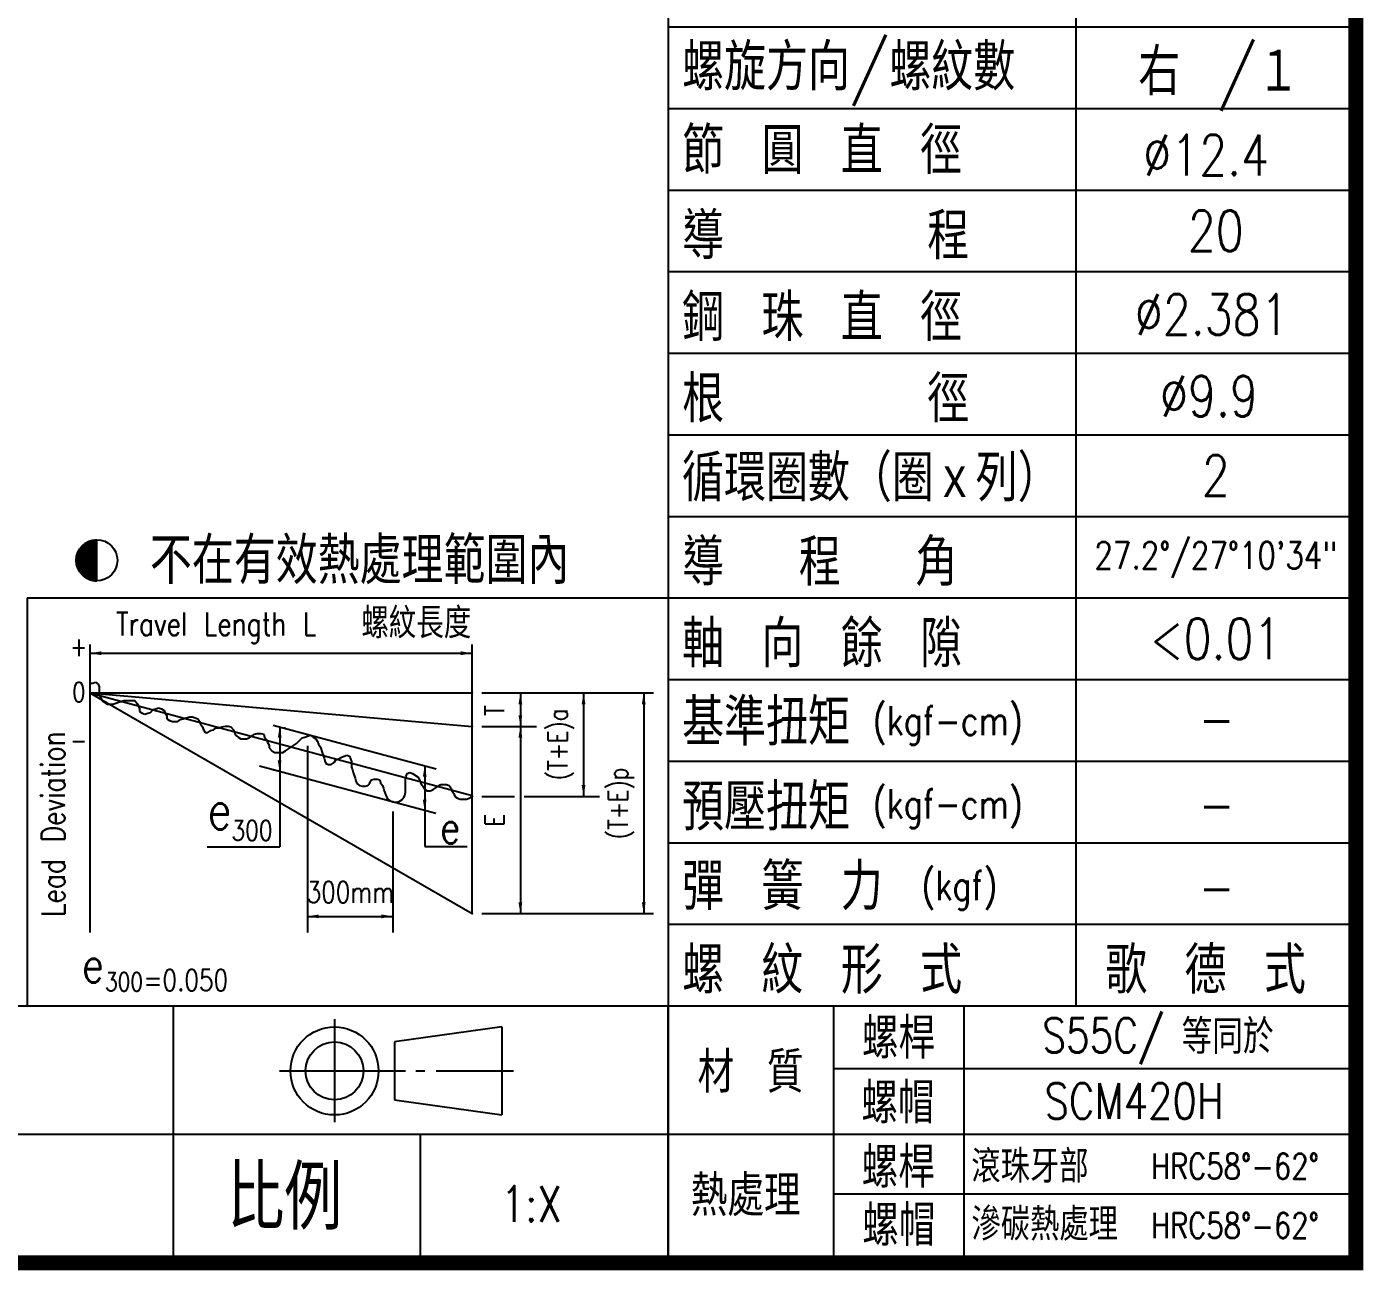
# Model space of a CAD drawing. Header units: millimetres. Extents: x 4928 to 5180, y 39 to 218.
# Drawn here: x 5105.7 to 5179.9, y 39.4 to 108.3 of the extents above; entities that cross this region are included whole.
import ezdxf
from ezdxf.enums import TextEntityAlignment as Align

# ---------------------------------------------------------------- set-up
doc = ezdxf.new("R2010")
doc.units = ezdxf.units.MM
doc.header["$LTSCALE"] = 10
doc.layers.get('0').update_dxf_attribs({"linetype": 'CONTINUOUS'})
doc.styles.add('SIMPLEX', font='SIMPLEX.shx', dxfattribs={"width": 0.8, "height": 2.1, "bigfont": 'chineset.shx'})
doc.styles.get("Standard").update_dxf_attribs({"font": 'TXT', "width": 0.8, "bigfont": 'CHINESET'})

# ---------------------------------------------------------------- blocks, each defined once
blk = doc.blocks.new('*X4')
at = {"color": 0}
for p, q in [((509.47, 88.3), (512.19, 88.3)), ((509.52, 88.35), (512.19, 88.35)), ((509.58, 88.4), (512.19, 88.4)), ((509.64, 88.45), (512.19, 88.45)), ((509.7, 88.5), (512.19, 88.5)), ((509.76, 88.55), (512.19, 88.55)), ((509.83, 88.6), (512.19, 88.6)), ((509.9, 88.65), (512.19, 88.65)), ((509.97, 88.7), (512.19, 88.7)), ((510.05, 88.75), (512.19, 88.75)), ((510.13, 88.8), (512.19, 88.8)), ((510.22, 88.85), (512.19, 88.85)), ((510.31, 88.9), (512.19, 88.9)), ((510.41, 88.95), (512.19, 88.95)), ((510.51, 89), (512.19, 89)), ((510.62, 89.05), (512.19, 89.05)), ((510.75, 89.1), (512.19, 89.1)), ((510.89, 89.15), (512.19, 89.15)), ((511.04, 89.2), (512.19, 89.2)), ((511.22, 89.25), (512.19, 89.25)), ((511.45, 89.3), (512.19, 89.3)), ((511.81, 89.35), (512.19, 89.35)), ((508.2, 85.7), (512.19, 85.7)), ((508.21, 85.8), (512.19, 85.8)), ((508.21, 85.75), (512.19, 85.75)), ((508.22, 85.9), (512.19, 85.9)), ((508.22, 85.85), (512.19, 85.85)), ((508.23, 85.95), (512.19, 85.95)), ((508.24, 86), (512.19, 86)), ((508.25, 86.1), (512.19, 86.1)), ((508.25, 86.05), (512.19, 86.05)), ((508.26, 86.15), (512.19, 86.15)), ((508.27, 86.2), (512.19, 86.2)), ((508.29, 86.25), (512.19, 86.25)), ((508.3, 86.3), (512.19, 86.3)), ((508.31, 86.35), (512.19, 86.35)), ((508.32, 86.4), (512.19, 86.4)), ((508.34, 86.45), (512.19, 86.45)), ((508.35, 86.5), (512.19, 86.5)), ((508.37, 86.55), (512.19, 86.55)), ((508.38, 86.6), (512.19, 86.6)), ((508.4, 86.65), (512.19, 86.65)), ((508.42, 86.7), (512.19, 86.7)), ((508.43, 86.75), (512.19, 86.75)), ((508.45, 86.8), (512.19, 86.8)), ((508.47, 86.85), (512.19, 86.85)), ((508.49, 86.9), (512.19, 86.9)), ((508.51, 86.95), (512.19, 86.95)), ((508.54, 87), (512.19, 87)), ((508.56, 87.05), (512.19, 87.05)), ((508.58, 87.1), (512.19, 87.1)), ((508.61, 87.15), (512.19, 87.15)), ((508.63, 87.2), (512.19, 87.2)), ((508.66, 87.25), (512.19, 87.25)), ((508.68, 87.3), (512.19, 87.3)), ((508.71, 87.35), (512.19, 87.35)), ((508.74, 87.4), (512.19, 87.4)), ((508.77, 87.45), (512.19, 87.45)), ((508.8, 87.5), (512.19, 87.5)), ((508.83, 87.55), (512.19, 87.55)), ((508.87, 87.6), (512.19, 87.6)), ((508.9, 87.65), (512.19, 87.65)), ((508.94, 87.7), (512.19, 87.7)), ((508.97, 87.75), (512.19, 87.75)), ((509.01, 87.8), (512.19, 87.8)), ((509.05, 87.85), (512.19, 87.85)), ((509.09, 87.9), (512.19, 87.9)), ((509.13, 87.95), (512.19, 87.95)), ((509.18, 88), (512.19, 88)), ((509.22, 88.05), (512.19, 88.05)), ((509.27, 88.1), (512.19, 88.1)), ((509.31, 88.15), (512.19, 88.15)), ((509.36, 88.2), (512.19, 88.2)), ((509.41, 88.25), (512.19, 88.25)), ((508.19, 85.6), (512.19, 85.6)), ((508.19, 85.55), (512.19, 85.55)), ((508.19, 85.5), (512.19, 85.5)), ((508.19, 85.45), (512.19, 85.45)), ((508.19, 85.4), (512.19, 85.4)), ((508.19, 85.35), (512.19, 85.35)), ((508.19, 85.3), (512.19, 85.3)), ((508.19, 85.25), (512.19, 85.25)), ((508.19, 85.2), (512.19, 85.2)), ((508.19, 85.15), (512.19, 85.15)), ((508.2, 85.65), (512.19, 85.65)), ((508.2, 85.1), (512.19, 85.1)), ((508.2, 85.05), (512.19, 85.05)), ((508.2, 85), (512.19, 85)), ((508.21, 84.95), (512.19, 84.95)), ((508.21, 84.9), (512.19, 84.9)), ((508.22, 84.85), (512.19, 84.85)), ((508.23, 84.8), (512.19, 84.8)), ((508.23, 84.75), (512.19, 84.75)), ((508.24, 84.7), (512.19, 84.7)), ((508.25, 84.65), (512.19, 84.65)), ((508.26, 84.6), (512.19, 84.6)), ((508.27, 84.55), (512.19, 84.55)), ((508.28, 84.5), (512.19, 84.5)), ((508.29, 84.45), (512.19, 84.45)), ((508.31, 84.4), (512.19, 84.4)), ((508.32, 84.35), (512.19, 84.35)), ((508.33, 84.3), (512.19, 84.3)), ((508.35, 84.25), (512.19, 84.25)), ((508.36, 84.2), (512.19, 84.2)), ((508.38, 84.15), (512.19, 84.15)), ((508.39, 84.1), (512.19, 84.1)), ((508.41, 84.05), (512.19, 84.05)), ((508.43, 84), (512.19, 84)), ((508.45, 83.95), (512.19, 83.95)), ((508.47, 83.9), (512.19, 83.9)), ((508.49, 83.85), (512.19, 83.85)), ((508.51, 83.8), (512.19, 83.8)), ((508.53, 83.75), (512.19, 83.75)), ((508.55, 83.7), (512.19, 83.7)), ((508.57, 83.65), (512.19, 83.65)), ((508.6, 83.6), (512.19, 83.6)), ((508.62, 83.55), (512.19, 83.55)), ((508.65, 83.5), (512.19, 83.5)), ((508.68, 83.45), (512.19, 83.45)), ((508.7, 83.4), (512.19, 83.4)), ((508.73, 83.35), (512.19, 83.35)), ((508.76, 83.3), (512.19, 83.3)), ((508.79, 83.25), (512.19, 83.25)), ((508.83, 83.2), (512.19, 83.2)), ((508.86, 83.15), (512.19, 83.15)), ((508.89, 83.1), (512.19, 83.1)), ((508.93, 83.05), (512.19, 83.05)), ((508.96, 83), (512.19, 83)), ((509, 82.95), (512.19, 82.95)), ((509.04, 82.9), (512.19, 82.9)), ((509.08, 82.85), (512.19, 82.85)), ((509.12, 82.8), (512.19, 82.8)), ((509.16, 82.75), (512.19, 82.75)), ((509.21, 82.7), (512.19, 82.7)), ((509.25, 82.65), (512.19, 82.65)), ((509.3, 82.6), (512.19, 82.6)), ((509.35, 82.55), (512.19, 82.55)), ((509.4, 82.5), (512.19, 82.5)), ((509.45, 82.45), (512.19, 82.45)), ((509.5, 82.4), (512.19, 82.4)), ((509.56, 82.35), (512.19, 82.35)), ((509.62, 82.3), (512.19, 82.3)), ((509.68, 82.25), (512.19, 82.25)), ((509.74, 82.2), (512.19, 82.2)), ((509.81, 82.15), (512.19, 82.15)), ((509.88, 82.1), (512.19, 82.1)), ((509.95, 82.05), (512.19, 82.05)), ((510.03, 82), (512.19, 82)), ((510.11, 81.95), (512.19, 81.95)), ((510.19, 81.9), (512.19, 81.9)), ((510.28, 81.85), (512.19, 81.85)), ((510.38, 81.8), (512.19, 81.8)), ((510.48, 81.75), (512.19, 81.75)), ((510.59, 81.7), (512.19, 81.7)), ((510.71, 81.65), (512.19, 81.65)), ((510.84, 81.6), (512.19, 81.6)), ((510.99, 81.55), (512.19, 81.55)), ((511.17, 81.5), (512.19, 81.5)), ((511.38, 81.45), (512.19, 81.45)), ((511.68, 81.4), (512.19, 81.4))]:
    blk.add_line(p, q, dxfattribs=at)

msp = doc.modelspace()

# ---------------------------------------------------------------- linework, layer by layer
at = {"color": 3}
for p, q in [((5141.2817, 117.3897), (5141.2817, 40.1623)), ((5163.9028, 117.3897), (5163.9028, 54.0505)), ((5141.2817, 108.3412), (5179.4326, 108.3412)), ((5141.2817, 103.817), (5179.4326, 103.817)), ((5141.2817, 99.2928), (5179.4326, 99.2928)), ((5141.2817, 94.7685), (5179.4326, 94.7685)), ((5141.2817, 90.2443), (5179.4326, 90.2443)), ((5141.2817, 85.7201), (5179.4326, 85.7201)), ((5141.2817, 81.1959), (5179.4326, 81.1959)), ((5109.5956, 77.6201), (5109.5956, 79.9048)), ((5105.7342, 76.6716), (5179.4326, 76.6716)), ((5105.7342, 76.6716), (5105.7342, 54.0505)), ((5109.216, 74.0874), (5109.216, 58.1221)), ((5130.4109, 59.1666), (5130.4109, 74.0874)), ((5109.216, 71.9504), (5109.376, 71.9504)), ((5109.376, 71.9504), (5109.528, 72.0011)), ((5109.528, 72.0011), (5109.6801, 71.8998)), ((5141.2817, 72.1474), (5179.4326, 72.1474)), ((5109.216, 71.4035), (5130.4109, 65.7243)), ((5109.216, 71.4035), (5130.4109, 59.1666)), ((5109.216, 71.4035), (5130.4109, 69.5491)), ((5109.216, 71.4035), (5130.4109, 71.4035)), ((5109.6801, 71.8998), (5109.7308, 71.7479)), ((5109.7308, 71.7479), (5109.7308, 71.292)), ((5109.7308, 71.292), (5109.8321, 71.1401)), ((5109.8321, 71.1401), (5109.8828, 70.9882)), ((5109.8828, 70.9882), (5110.187, 70.7856)), ((5110.187, 70.7856), (5110.4911, 70.7856)), ((5110.4911, 70.7856), (5110.6431, 70.8362)), ((5110.6431, 70.8362), (5110.7952, 70.8869)), ((5110.7952, 70.8869), (5110.9472, 70.9375)), ((5110.9472, 70.9375), (5111.0993, 70.9882)), ((5111.0993, 70.9882), (5111.7075, 70.9882)), ((5111.7075, 70.9882), (5111.8089, 70.8362)), ((5111.8089, 70.8362), (5111.9103, 70.6843)), ((5111.9103, 70.6843), (5111.961, 70.5323)), ((5111.961, 70.5323), (5111.961, 70.3804)), ((5112.5692, 70.3298), (5112.7213, 70.4817)), ((5112.7213, 70.4817), (5112.8733, 70.5323)), ((5112.8733, 70.5323), (5113.0254, 70.583)), ((5113.0254, 70.583), (5113.1775, 70.5323)), ((5113.1775, 70.5323), (5113.3295, 70.431)), ((5111.961, 70.3804), (5112.113, 70.2791)), ((5112.113, 70.2791), (5112.2651, 70.2285)), ((5112.2651, 70.2285), (5112.4172, 70.2791)), ((5112.4172, 70.2791), (5112.5692, 70.3298)), ((5113.3295, 70.431), (5113.3802, 70.2791)), ((5113.3802, 70.2791), (5113.4816, 70.1272)), ((5113.4816, 70.1272), (5113.4816, 69.9752)), ((5113.4816, 69.9752), (5113.6336, 69.8739)), ((5113.6336, 69.8739), (5113.7857, 69.8233)), ((5113.7857, 69.8233), (5114.0898, 69.8233)), ((5114.0898, 69.8233), (5114.2419, 69.9246)), ((5114.2419, 69.9246), (5114.3939, 69.9752)), ((5114.3939, 69.9752), (5114.546, 70.0259)), ((5114.546, 70.0259), (5114.7487, 70.0765)), ((5114.7487, 70.0765), (5114.9008, 70.0765)), ((5114.9008, 70.0765), (5115.0529, 70.0259)), ((5115.0529, 70.0259), (5115.2049, 69.9752)), ((5115.2049, 69.9752), (5115.3063, 69.8233)), ((5115.3063, 69.8233), (5115.357, 69.6713)), ((5115.357, 69.6713), (5115.4583, 69.5194)), ((5115.4583, 69.5194), (5115.509, 69.3675)), ((5115.509, 69.3675), (5115.6104, 69.2155)), ((5115.6104, 69.2155), (5115.7625, 69.2155)), ((5115.7625, 69.2155), (5115.9145, 69.3168)), ((5115.9145, 69.3168), (5116.0666, 69.3675)), ((5116.0666, 69.3675), (5116.2186, 69.4688)), ((5116.2186, 69.4688), (5116.3707, 69.4688)), ((5116.3707, 69.4688), (5116.5228, 69.5194)), ((5116.5228, 69.5194), (5116.7255, 69.5701)), ((5116.7255, 69.5701), (5116.8776, 69.5701)), ((5116.8776, 69.5701), (5117.0296, 69.5194)), ((5117.0296, 69.5194), (5117.1817, 69.3675)), ((5117.1817, 69.3675), (5117.2324, 69.2155)), ((5117.2324, 69.2155), (5117.2831, 69.0636)), ((5117.2831, 69.0636), (5117.4351, 68.9623)), ((5117.4351, 68.9623), (5117.5872, 68.861)), ((5118.0434, 68.9116), (5118.3475, 69.1142)), ((5118.3475, 69.1142), (5118.4995, 69.1649)), ((5118.4995, 69.1649), (5118.7023, 69.1649)), ((5118.7023, 69.1649), (5118.8543, 69.1142)), ((5118.8543, 69.1142), (5118.905, 68.9623)), ((5118.905, 68.9623), (5119.0064, 68.8104)), ((5119.3697, 69.6181), (5128.4173, 67.1939)), ((5120.9832, 68.9116), (5121.1352, 68.9623)), ((5121.1352, 68.9623), (5121.2873, 69.0129)), ((5121.2873, 69.0129), (5121.4394, 69.0636)), ((5121.4394, 69.0636), (5121.5914, 68.9623)), ((5121.5914, 68.9623), (5121.7435, 68.861)), ((5117.5872, 68.861), (5117.8913, 68.861)), ((5117.8913, 68.861), (5118.0434, 68.9116)), ((5119.0064, 68.8104), (5119.0571, 68.6584)), ((5119.0571, 68.6584), (5119.1585, 68.5065)), ((5119.1585, 68.5065), (5119.1585, 68.3545)), ((5119.1585, 68.3545), (5119.3105, 68.2026)), ((5120.0708, 68.2026), (5120.2229, 68.3039)), ((5120.2229, 68.3039), (5120.6791, 68.6078)), ((5120.6791, 68.6078), (5120.8311, 68.7597)), ((5120.8311, 68.7597), (5120.9832, 68.9116)), ((5121.7435, 68.861), (5121.8449, 68.7091)), ((5121.8449, 68.7091), (5121.8955, 68.5571)), ((5121.8955, 68.5571), (5121.9969, 68.4052)), ((5121.9969, 68.4052), (5122.0983, 68.1013)), ((5119.3105, 68.2026), (5119.4626, 68.1013)), ((5119.4626, 68.1013), (5119.9188, 68.1013)), ((5119.9188, 68.1013), (5120.0708, 68.2026)), ((5122.0983, 68.1013), (5122.149, 67.9494)), ((5122.149, 67.9494), (5122.1997, 67.7974)), ((5122.1997, 67.7974), (5122.2503, 67.6455)), ((5122.2503, 67.6455), (5122.301, 67.4935)), ((5122.301, 67.4935), (5122.4531, 67.4429)), ((5122.6052, 67.4429), (5122.7572, 67.5442)), ((5122.7572, 67.5442), (5122.8586, 67.6961)), ((5122.8586, 67.6961), (5123.0106, 67.7468)), ((5123.0106, 67.7468), (5123.1627, 67.8481)), ((5123.1627, 67.8481), (5123.3148, 67.8987)), ((5123.3148, 67.8987), (5123.4668, 67.9494)), ((5123.4668, 67.9494), (5123.6189, 67.8987)), ((5123.6189, 67.8987), (5123.6696, 67.7468)), ((5123.6696, 67.7468), (5123.7203, 67.5948)), ((5123.7203, 67.5948), (5123.7203, 67.291)), ((5141.2817, 67.6232), (5179.4326, 67.6232)), ((5128.4093, 64.7248), (5118.6248, 67.3465)), ((5122.4531, 67.4429), (5122.6052, 67.4429)), ((5123.7203, 67.291), (5123.7709, 67.139)), ((5123.7709, 67.139), (5123.8216, 66.9871)), ((5123.8216, 66.9871), (5123.923, 66.6832)), ((5126.7108, 66.6325), (5126.7614, 66.7845)), ((5126.7614, 66.7845), (5126.8121, 66.9364)), ((5126.8121, 66.9364), (5126.9642, 66.9871)), ((5126.9642, 66.9871), (5127.1163, 66.9364)), ((5127.1163, 66.9364), (5127.4204, 66.7338)), ((5127.4204, 66.7338), (5127.5217, 66.5313)), ((5123.923, 66.6832), (5123.9737, 66.5313)), ((5123.9737, 66.5313), (5124.0244, 66.3793)), ((5124.0244, 66.3793), (5124.1764, 66.278)), ((5124.1764, 66.278), (5124.3285, 66.2274)), ((5124.3285, 66.2274), (5124.4806, 66.2274)), ((5124.4806, 66.2274), (5124.6326, 66.278)), ((5124.6326, 66.278), (5124.734, 66.43)), ((5124.734, 66.43), (5124.8354, 66.5819)), ((5124.8354, 66.5819), (5124.9874, 66.6325)), ((5124.9874, 66.6325), (5125.1395, 66.6325)), ((5125.1395, 66.6325), (5125.2915, 66.5819)), ((5125.2915, 66.5819), (5125.3422, 66.43)), ((5125.3422, 66.43), (5125.4436, 66.278)), ((5125.4436, 66.278), (5125.4943, 66.1261)), ((5125.4943, 66.1261), (5125.545, 65.9741)), ((5126.7108, 65.9049), (5126.7108, 66.6325)), ((5127.5217, 66.5313), (5127.5724, 66.3793)), ((5127.5724, 66.3793), (5127.6738, 66.2274)), ((5127.6738, 66.2274), (5127.7752, 66.0754)), ((5127.7752, 66.0754), (5127.9272, 65.9741)), ((5128.0793, 65.9741), (5128.2314, 66.0248)), ((5128.2314, 66.0248), (5128.5355, 66.2274)), ((5128.5355, 66.2274), (5128.6875, 66.3287)), ((5128.6875, 66.3287), (5128.9917, 66.3287)), ((5128.9917, 66.3287), (5129.1437, 66.278)), ((5129.1437, 66.278), (5129.2451, 66.1261)), ((5129.2451, 66.1261), (5129.2958, 65.9741)), ((5125.545, 65.9741), (5125.6268, 65.7288)), ((5127.9272, 65.9741), (5128.0793, 65.9741)), ((5129.2958, 65.9741), (5129.3971, 65.8222)), ((5129.3971, 65.8222), (5129.4478, 65.6703)), ((5129.4478, 65.6703), (5129.5999, 65.569)), ((5129.5999, 65.569), (5129.752, 65.5183)), ((5129.752, 65.5183), (5130.1068, 65.5183)), ((5130.1068, 65.5183), (5130.2588, 65.569)), ((5130.2588, 65.569), (5130.4109, 65.6703)), ((5130.4109, 65.6703), (5130.4616, 65.7209)), ((5141.2817, 63.099), (5179.4326, 63.099)), ((5115.7205, 62.8795), (5119.7489, 62.8795)), ((5127.7967, 62.8986), (5130.1489, 62.8986)), ((5141.2817, 58.5748), (5179.4326, 58.5748)), ((5023.2488, 54.0505), (5179.4326, 54.0505)), ((5113.8427, 39.8095), (5113.8427, 54.0505)), ((5141.2817, 39.8095), (5141.2817, 54.0505)), ((5141.2817, 54.0505), (5179.4326, 54.0505)), ((5150.4633, 54.0505), (5150.4633, 40.1623)), ((5157.692, 54.0505), (5157.692, 40.1623)), ((5122.7819, 53.3184), (5122.7819, 47.5979)), ((5132.0696, 52.8873), (5126.1163, 52.0517)), ((5132.0696, 52.8873), (5132.0696, 48.0022)), ((5126.1163, 52.0517), (5126.1163, 48.8378)), ((5119.7302, 50.4447), (5126.7126, 50.4447)), ((5127.2979, 50.4447), (5127.7931, 50.4447)), ((5128.4234, 50.4447), (5132.7032, 50.4447)), ((5150.4633, 50.5715), (5179.4326, 50.5715)), ((5126.1163, 48.8378), (5132.0696, 48.0022)), ((5076.3101, 46.93), (5179.4326, 46.93)), ((5127.5539, 39.8095), (5127.5539, 46.93)), ((5150.4633, 43.632), (5179.4326, 43.632))]:
    msp.add_line(p, q, dxfattribs=at)
at = {"color": 3, "linetype": 'ByBlock'}
for p, q in [((5109.216, 73.6067), (5130.4109, 73.6067)), ((5130.9458, 71.4035), (5140.4696, 71.4035)), ((5133.0925, 71.4035), (5133.0925, 69.5491)), ((5136.5966, 71.4035), (5136.5966, 65.6703)), ((5139.9363, 71.4035), (5139.9363, 59.1666)), ((5119.7489, 69.5165), (5119.7489, 62.8795)), ((5130.9458, 69.5491), (5133.984, 69.5491)), ((5133.0925, 69.5491), (5133.0925, 59.1666)), ((5121.2873, 68.4781), (5121.2873, 58.1248)), ((5133.0925, 68.3011), (5133.0925, 67.0531)), ((5127.7967, 67.3498), (5127.7967, 62.8986)), ((5130.9458, 65.6703), (5132.7631, 65.6703)), ((5133.3025, 65.6703), (5137.488, 65.6703)), ((5126.0105, 64.8327), (5126.0105, 58.1248)), ((5121.2873, 59.0163), (5126.0105, 59.0163)), ((5130.9458, 59.1666), (5140.4696, 59.1666))]:
    msp.add_line(p, q, dxfattribs=at)
at = {"const_width": 0.8361}
msp.add_lwpolyline([(4927.9454, 39.8095), (5179.4326, 39.8095), (5179.4326, 217.9731), (4927.9454, 217.9731)], close=True, dxfattribs=at)
at = {"color": 3}
for centre, radius in [((5109.5956, 78.7624), 1.1423), ((5122.7819, 50.4447), 2.4426), ((5122.7819, 50.4447), 1.607)]:
    msp.add_circle(centre, radius, dxfattribs=at)
msp.add_arc((5126.1545, 65.9049), 0.5563, 198.448471, 0, dxfattribs=at)
at = {"color": 3, "linetype": 'ByBlock'}
for p in [(5130.4109, 71.4035), (5130.4109, 71.4035), (5130.4109, 71.4035), (5120.0201, 69.4439), (5121.2873, 69.0129), (5130.4109, 69.5491), (5130.4109, 69.5491), (5133.0925, 69.5491), (5133.0925, 69.5491), (5119.4023, 67.1382), (5119.7489, 67.1382), (5126.0105, 65.3675), (5130.4109, 65.6703), (5136.5966, 65.6703), (5126.0105, 59.0163), (5130.4109, 59.1666), (5130.4109, 59.1666), (5133.0925, 59.1666), (5139.9363, 59.1666)]:
    msp.add_point(p, dxfattribs=at)
for points in [[(5109.84, 73.7107), (5109.84, 73.5027), (5109.216, 73.6067)], [(5129.7869, 73.7107), (5129.7869, 73.5027), (5130.4109, 73.6067)], [(5133.1965, 70.7794), (5132.9885, 70.7794), (5133.0925, 71.4035)], [(5136.4926, 70.7794), (5136.7006, 70.7794), (5136.5966, 71.4035)], [(5139.8323, 70.7794), (5140.0403, 70.7794), (5139.9363, 71.4035)], [(5132.9885, 70.1732), (5133.1965, 70.1732), (5133.0925, 69.5491)], [(5119.8441, 68.9209), (5119.6361, 68.9209), (5119.7401, 69.545)], [(5132.9885, 68.9251), (5133.1965, 68.9251), (5133.0925, 69.5491)], [(5119.8409, 67.6634), (5119.6329, 67.6634), (5119.7369, 67.0394)], [(5127.8919, 66.7542), (5127.6839, 66.7542), (5127.7879, 67.3782)], [(5136.4926, 66.2943), (5136.7006, 66.2943), (5136.5966, 65.6703)], [(5127.8887, 65.4966), (5127.6807, 65.4966), (5127.7847, 64.8726)], [(5132.9885, 59.7906), (5133.1965, 59.7906), (5133.0925, 59.1666)], [(5139.8323, 59.7906), (5140.0403, 59.7906), (5139.9363, 59.1666)], [(5121.9113, 59.1203), (5121.9113, 58.9122), (5121.2873, 59.0163)], [(5125.3865, 59.1203), (5125.3865, 58.9122), (5126.0105, 59.0163)]]:
    msp.add_solid(points, dxfattribs=at)

# ---------------------------------------------------------------- block references
at = {"color": 3, "xscale": 0.2855765861240229, "yscale": 0.2855765861240229, "zscale": 0.2855765861240229}
msp.add_blockref('*X4', (4963.327, 54.3835), dxfattribs=at)

# ---------------------------------------------------------------- texts
at = {"color": 3, "width": 0.9}
for s, height, p in [('螺旋方向/螺紋數', 2.58527, (5142.0648, 104.8188)), ('右 /１', 2.58527, (5167.3742, 104.5559)), ('節 圓 直 徑', 2.58527, (5142.0648, 100.1879)), ('導     程', 2.58527, (5142.0648, 95.4513)), ('鋼 珠 直 徑', 2.58527, (5142.0648, 90.9271)), ('根     徑', 2.58527, (5142.0648, 86.4029)), ('循環圈數（圈ｘ列）', 2.58527, (5142.0648, 82.03)), ('不在有效熱處理範圍內', 2.58527, (5112.5409, 77.4487)), ('導  程  角', 2.58527, (5142.0648, 77.3544)), ('螺紋長度', 1.69184, (5124.2765, 74.4332)), ('軸 向 餘 隙', 2.58527, (5142.0648, 72.8337)), ('基準扭矩 ', 2.58527, (5142.0648, 68.4928)), ('預壓扭矩 ', 2.58527, (5142.0648, 63.7852)), ('彈 簧 力', 2.58527, (5142.0648, 59.3697)), ('螺 紋 形 式', 2.58527, (5142.0648, 54.7333)), ('歌 德 式', 2.58527, (5165.5375, 54.7333)), ('螺桿', 2.25578, (5152.0415, 51.1309)), ('等同於', 1.89555, (5169.7632, 51.396)), ('材 質', 2.25578, (5142.9255, 49.2435)), ('螺帽', 2.25578, (5152.0087, 47.5366)), ('螺桿', 2.25578, (5152.0251, 43.9681)), ('滾珠牙部', 1.80463, (5158.1118, 44.2454)), ('比例', 3.55475, (5116.8064, 41.643)), ('熱處理', 2.25578, (5142.5477, 42.3999)), ('螺帽', 2.25578, (5152.0579, 40.7418)), ('滲碳熱處理', 1.80463, (5158.1184, 41.0379))]:
    msp.add_text(s, height=height, dxfattribs=at).set_placement(p)
at = {"color": 3, "style": 'SIMPLEX', "width": 0.8}
for s, height, p in [('%%C12.4', 2.26211, (5167.6435, 100.1003)), ('%%c2.381', 2.26211, (5167.1777, 91.2592)), ('%%c9.9', 2.26211, (5168.5778, 86.735)), ('(kgf-cm)', 1.61579, (5152.6463, 69.0647)), ('-', 2.2621, (5170.7117, 68.8463)), ('(kgf-cm)', 1.61579, (5152.6463, 64.4449)), ('-', 2.2621, (5170.7117, 64.1097)), ('(kgf)', 1.61579, (5155.3463, 59.9206)), ('-', 2.2621, (5170.7117, 59.5111)), ('S55C/', 1.9143, (5162.0467, 51.4651)), ('SCM420H', 1.9714, (5162.1704, 47.7894)), ('HRC58%%d-62%%d', 1.401886, (5168.0687, 44.4566)), ('1:X', 1.9714, (5132.0095, 42.0835)), ('HRC58%%d-62%%d', 1.401886, (5168.0687, 41.1693))]:
    msp.add_text(s, height=height, dxfattribs=at).set_placement(p)
for s, height, p in [('20', 2.26211, (5171.6677, 97.0306)), ('2', 2.2621, (5171.6677, 83.458)), ('27.2%%D/27%%D10\'34"', 1.5, (5171.6677, 78.9338)), ('<0.01', 2.26211, (5171.6677, 74.4095))]:
    msp.add_text(s, height=height, dxfattribs=at).set_placement(p, align=Align.MIDDLE)
at = {"color": 3, "linetype": 'ByBlock', "width": 0.8}
for s, height, p in [('Travel Length L', 1.283704, (5116.2184, 75.2263)), ('300mm', 1.17673, (5123.6593, 60.36))]:
    msp.add_text(s, height=height, dxfattribs=at).set_placement(p, align=Align.MIDDLE_CENTER)
for s, p in [('+', (5108.5919, 73.9808)), ('0', (5108.5919, 71.4556)), ('-', (5108.5919, 68.79))]:
    msp.add_text(s, height=1.0698, dxfattribs=at).set_placement(p, align=Align.MIDDLE)
for s, height, p in [('T', 1.0698, (5131.6662, 70.4263)), ('(T+E)a', 1.06975, (5135.1702, 68.5558)), ('(T+E)p', 1.06975, (5138.51, 65.285)), ('E', 1.0698, (5131.6662, 64.3579))]:
    msp.add_text(s, height=height, rotation=90, dxfattribs=at).set_placement(p, align=Align.MIDDLE_CENTER)
msp.add_text('Lead Deviation', height=1.283704, rotation=90, dxfattribs=at).set_placement((5107.1421, 64.1303), align=Align.MIDDLE)
at = {"color": 3, "width": 0.8}
for s, height, p in [('e', 2.1395, (5117.0666, 64.9105)), ('300', 1.11254, (5119.3498, 63.7806)), ('e', 1.7829, (5129.7473, 63.946)), ('e', 1.9701, (5109.9907, 56.329)), ('300', 1.02447, (5112.1583, 55.3877)), ('=0.050', 1.18208, (5116.8838, 55.4811))]:
    msp.add_text(s, height=height, dxfattribs=at).set_placement(p, align=Align.MIDDLE_RIGHT)

doc.saveas('drawing.dxf')
